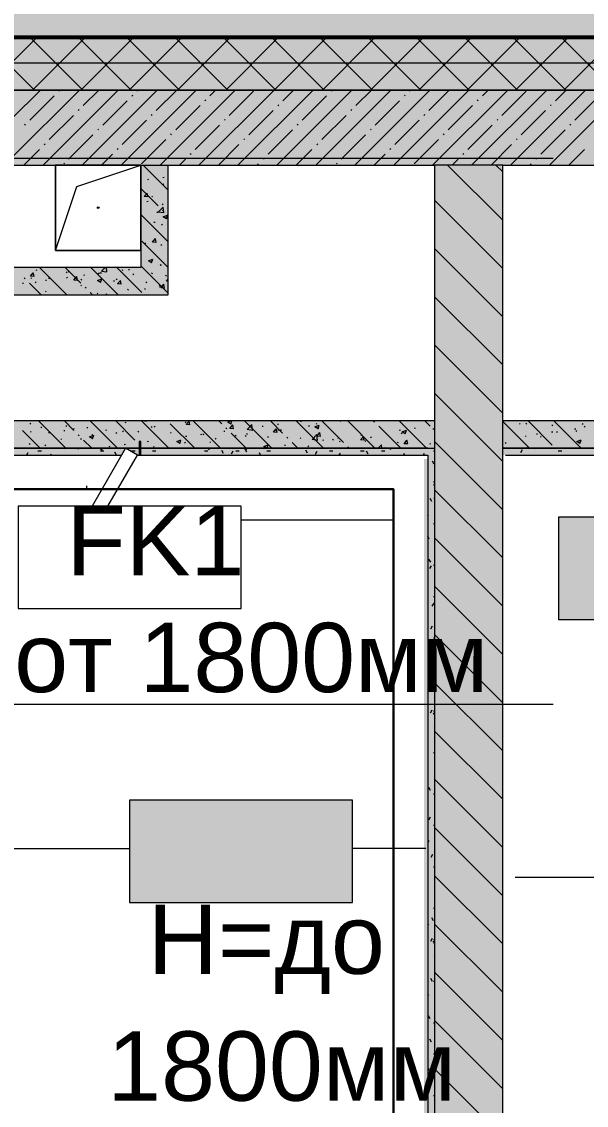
# Model space of a CAD drawing. Header units: millimetres. Extents: x -3817 to 677485, y -22715 to 103890.
# Drawn here: x 566629 to 568283, y 14101 to 17277 of the extents above; entities that cross this region are included whole.
import ezdxf

# ---------------------------------------------------------------- set-up
doc = ezdxf.new("R2010")
doc.units = ezdxf.units.MM
doc.layers.add('PDF _Геометрия', color=7, linetype='Continuous', true_color=0x1d1d1d)
doc.layers.add('PDF _Сплошная заливка', color=7, linetype='Continuous', true_color=0xffffff)
doc.layers.add('PDF _Текст', color=7, linetype='Continuous')
doc.styles.add('PDF GOST-Common', font='arial.ttf')

msp = doc.modelspace()

# ---------------------------------------------------------------- hatches: boundary and pattern name
at = {"layer": 'PDF _Сплошная заливка', "true_color": 0xd4d4d4, "transparency": 33554559}
msp.add_hatch(color=254, dxfattribs=at).paths.add_polyline_path([(551323.7, 16651.8), (551900.1, 16651.8), (551900.1, 17234.9), (590928.1, 17234.9), (590928.1, 25765.2), (586096.2, 25765.2), (586096.2, 29274.9), (549759, 29274.9), (549759, 16651.8), (550593, 16651.8)])
at = {"layer": 'PDF _Сплошная заливка', "transparency": 33554559}
h = msp.add_hatch(color=256, dxfattribs=at)
h.paths.add_polyline_path([(585778.1, 17076.9), (587578.1, 17076.9), (587578.1, 17226.9), (585778.1, 17226.9)], flags=0)
h.paths.add_polyline_path([(584278.1, 17076.9), (584278.1, 17226.9), (582195.1, 17226.9), (582195.1, 17076.9), (584206.9, 17076.9)], flags=0)
h.paths.add_polyline_path([(585178.1, 17076.9), (585408.1, 17076.9), (585408.1, 17226.9), (585178.1, 17226.9)], flags=0)
h.paths.add_polyline_path([(588858.1, 17076.9), (588858.1, 17226.9), (588478.1, 17226.9), (588478.1, 17076.9), (588591.4, 17076.9)], flags=0)
h.paths.add_polyline_path([(591155.8, 17076.9), (591155.8, 17226.9), (588878.1, 17226.9), (588878.1, 17076.9), (590783.6, 17076.9)], flags=0)
h.paths.add_polyline_path([(581284, 17076.9), (581395.1, 17076.9), (581395.1, 17226.9), (577788.4, 17226.9), (577788.4, 17076.9), (579822.5, 17076.9)], flags=0)
h.paths.add_polyline_path([(576588.4, 17076.9), (576588.4, 17226.9), (571968.1, 17226.9), (571968.1, 17076.9), (574678.1, 17076.9)], flags=0)
h.paths.add_polyline_path([(571053.6, 17076.9), (571168.1, 17076.9), (571168.1, 17226.9), (565028.1, 17226.9), (565028.1, 17076.9), (569592.2, 17076.9)], flags=0)
h.paths.add_polyline_path([(557900.3, 17076.9), (558928.1, 17076.9), (558928.1, 17226.9), (552208.1, 17226.9), (552208.1, 17169.9), (552058.1, 17169.9), (552058.1, 17076.9), (556828.1, 17076.9)], flags=0)
h.paths.add_polyline_path([(560092.6, 17076.9), (560428.1, 17076.9), (560428.1, 17226.9), (559828.1, 17226.9), (559828.1, 17076.9)], flags=0)
h.paths.add_polyline_path([(561328.1, 17076.9), (561928.1, 17076.9), (561928.1, 17226.9), (561328.1, 17226.9)], flags=0)
h = msp.add_hatch(color=256, dxfattribs=at)
h.paths.add_polyline_path([(567838.1, 16856.9), (570278.4, 16856.9), (570278.4, 17076.9), (566598.1, 17076.9), (566598.1, 16856.9), (567399.9, 16856.9)], flags=0)
h.paths.add_polyline_path([(584278.1, 16856.9), (584278.1, 17076.9), (582778.1, 17076.9), (582778.1, 16856.9), (584206.9, 16856.9)], flags=0)
h.paths.add_polyline_path([(571168.1, 16856.9), (571168.1, 17076.9), (570878.4, 17076.9), (570878.4, 16856.9), (571053.6, 16856.9)], flags=0)
h.paths.add_polyline_path([(572378.1, 16856.9), (574078.1, 16856.9), (574078.1, 17076.9), (571968.1, 17076.9), (571968.1, 16856.9), (572158.1, 16856.9)], flags=0)
h.paths.add_polyline_path([(581395.1, 16856.9), (581395.1, 17076.9), (578578.1, 17076.9), (578578.1, 16856.9), (581284, 16856.9)], flags=0)
h.paths.add_polyline_path([(577978.1, 16856.9), (577978.1, 17076.9), (577788.4, 17076.9), (577788.4, 16856.9)], flags=0)
h.paths.add_polyline_path([(576588.4, 16856.9), (576588.4, 17076.9), (574678.1, 17076.9), (574678.1, 16856.9)], flags=0)
for points in [[(567058.1, 16476.9), (567058.1, 16556.9), (566598.1, 16556.9), (566598.1, 16476.9), (566669.2, 16476.9)], [(566099.1, 16026.9), (566578.1, 16026.9), (566578.1, 16046.9), (566583.1, 16046.9), (566583.1, 16026.9), (566973.1, 16026.9), (566973.1, 16046.9), (566978.1, 16046.9), (566978.1, 16026.9), (567838.1, 16026.9), (567838.1, 16106.9), (566099.1, 16106.9)], [(568743.5, 16026.9), (568921.9, 16026.9), (568933.5, 16046.9), (568968.1, 16026.9), (568973.1, 16026.9), (568973.1, 16066.9), (568978.1, 16066.9), (568978.1, 16026.9), (569058.1, 16026.9), (569058.1, 16106.9), (568038.1, 16106.9), (568038.1, 16026.9), (568578.1, 16026.9), (568578.1, 16066.9), (568583.1, 16066.9), (568583.1, 16026.9)], [(567818.1, 12976.9), (567838.1, 12976.9), (567838.1, 16026.9), (567818.1, 16026.9), (567818.1, 12996.9)]]:
    msp.add_hatch(color=256, dxfattribs=at).paths.add_polyline_path(points)
h = msp.add_hatch(color=256, dxfattribs=at)
h.paths.add_polyline_path([(566578.1, 16006.9), (566578.1, 16026.9), (566099.1, 16026.9), (566099.1, 16006.9), (566119.1, 16006.9)], flags=0)
h.paths.add_polyline_path([(566921.9, 16006.9), (566933.5, 16026.9), (566583.1, 16026.9), (566583.1, 16006.9), (566743.5, 16006.9)], flags=0)
h.paths.add_polyline_path([(566968.1, 16006.9), (566973.1, 16006.9), (566973.1, 16026.9), (566933.5, 16026.9), (566951.1, 16016.7)], flags=0)
h.paths.add_polyline_path([(567818.1, 16006.9), (567818.1, 16026.9), (566978.1, 16026.9), (566978.1, 16006.9)], flags=0)
h = msp.add_hatch(color=256, dxfattribs=at)
h.paths.add_polyline_path([(568038.1, 16006.9), (568910.4, 16006.9), (568921.9, 16026.9), (568038.1, 16026.9)], flags=0)
h.paths.add_polyline_path([(568968.1, 16006.9), (569058.1, 16006.9), (569058.1, 16026.9), (568967.1, 16025.1), (568956.6, 16006.9)], flags=0)

# ---------------------------------------------------------------- linework, layer by layer
at = {"layer": 'PDF _Геометрия', "color": 8, "lineweight": 9, "true_color": 0x808080}
msp.add_lwpolyline([(590928.1, 17234.9), (590928.1, 25765.2), (586096.2, 25765.2), (586096.2, 29274.9), (549759, 29274.9), (549759, 16651.8), (551900.1, 16651.8), (551900.1, 17234.9)], close=True, dxfattribs=at)
at = {"layer": 'PDF _Геометрия', "color": 9, "lineweight": 9, "true_color": 0xc0c0c0}
for points in [[(565109.4, 16855.9), (565109.4, 16396.8), (565129.4, 16396.8), (565329.4, 16396.8), (565329.4, 16876.9), (565878.1, 16876.9), (565878.1, 17076.9), (571168.1, 17076.9), (571168.1, 17234.9), (565028.1, 17234.9), (565028.1, 17076.9), (565028.1, 16876.9), (565008.6, 16876.9)], [(566598.1, 16476.9), (567058.1, 16476.9), (567058.1, 16556.9), (567058.1, 16856.9), (567838.1, 16856.9), (567838.1, 16106.9), (566099.1, 16106.9), (566099.1, 16356.9)], [(566598.1, 16856.9), (566978.1, 16856.9), (566978.1, 16556.9), (566598.1, 16556.9)], [(566961.1, 16856.9), (566761.1, 16856.9)], [(568578.1, 16106.9), (568978.1, 16106.9), (568038.1, 16106.9), (568038.1, 16856.9), (568978.1, 16856.9), (568978.1, 16106.9)], [(566579.1, 12984.9), (566579.1, 12996.9), (566398.1, 12996.9), (566398.1, 13276.9), (566398.1, 13296.9), (566119.1, 13296.9), (566119.1, 16006.9), (566921.9, 16006.9)], [(566968.1, 16006.9), (567818.1, 16006.9), (567818.1, 12996.9), (567529.1, 12996.9), (567529.1, 12984.9)], [(568046.1, 16006.9), (568910.4, 16006.9)]]:
    msp.add_lwpolyline(points, dxfattribs=at)
at = {"layer": 'PDF _Геометрия', "color": 7, "lineweight": 9}
for points in [[(571168.1, 17229.9), (565028.1, 17229.9)], [(571168.1, 17226.9), (565028.1, 17226.9)], [(571168.1, 17155.9), (565028.1, 17155.9)], [(571168.1, 17076.9), (570878.4, 17076.9), (570278.4, 17076.9), (566478.1, 17076.9)], [(566728.1, 16606.9), (566790.6, 16794.4), (566978.1, 16856.9), (567058.1, 16856.9)], [(566978.1, 16606.9), (566728.1, 16606.9), (566728.1, 16856.9)], [(568038.1, 16856.9), (567838.1, 16856.9)], [(567838.1, 16106.9), (567838.1, 16026.9), (567838.1, 12976.9), (567818.1, 12976.9), (567559.1, 12976.9), (567818.1, 12976.9)], [(568038.1, 12976.9), (568038.1, 16006.9), (568038.1, 16026.9), (568038.1, 16106.9)], [(567818.1, 16026.9), (566978.1, 16026.9), (567818.1, 16026.9), (567838.1, 16026.9), (567838.1, 12976.9)], [(566819.1, 15916.9), (566819.1, 15906.9)], [(567272.2, 15816.9), (567718.1, 15816.9)], [(566124.6, 14853.9), (566944.4, 14853.9)], [(567812.6, 14853.9), (567597.6, 14853.9)], [(568073.9, 14770.3), (568586, 14770.3)]]:
    msp.add_lwpolyline(points, dxfattribs=at)
at = {"layer": 'PDF _Геометрия', "lineweight": 9}
for points in [[(566666.6, 17076.9), (566516.6, 17226.9)], [(566519.6, 17076.9), (566669.6, 17226.9)], [(566808, 17076.9), (566658, 17226.9)], [(566661, 17076.9), (566811, 17226.9)], [(566949.4, 17076.9), (566799.4, 17226.9)], [(566802.4, 17076.9), (566952.4, 17226.9)], [(567090.9, 17076.9), (566940.9, 17226.9)], [(566943.9, 17076.9), (567093.9, 17226.9)], [(567232.3, 17076.9), (567082.3, 17226.9)], [(567085.3, 17076.9), (567235.3, 17226.9)], [(567148.1, 16856.9), (567368.1, 17076.9), (567518.1, 17226.9)], [(567373.7, 17076.9), (567223.7, 17226.9)], [(567226.7, 17076.9), (567376.7, 17226.9)], [(567515.1, 17076.9), (567365.1, 17226.9)], [(567656.5, 17076.9), (567506.5, 17226.9)], [(567509.5, 17076.9), (567659.5, 17226.9)], [(567798, 17076.9), (567648, 17226.9)], [(567651, 17076.9), (567801, 17226.9)], [(567939.4, 17076.9), (567789.4, 17226.9)], [(567792.4, 17076.9), (567942.4, 17226.9)], [(568080.8, 17076.9), (567930.8, 17226.9)], [(567933.8, 17076.9), (568083.8, 17226.9)], [(568222.2, 17076.9), (568072.2, 17226.9)], [(568075.2, 17076.9), (568225.2, 17226.9)], [(568363.7, 17076.9), (568213.7, 17226.9)], [(568216.6, 17076.9), (568366.6, 17226.9)], [(565879.1, 16272.1), (565963.8, 16356.9), (566598.1, 16991.2), (566683.8, 17076.9)], [(565879.1, 16158.1), (566077.9, 16356.9), (566598.1, 16877.1), (566797.9, 17076.9)], [(566652.4, 16988.4), (566723.7, 17059.7)], [(566691.9, 16856.9), (566911.9, 17076.9)], [(566737.9, 17073.9), (566740.3, 17076.3)], [(566806, 16856.9), (567026, 17076.9)], [(566809.2, 17031.2), (566854.9, 17076.9)], [(566920, 16856.9), (567140, 17076.9)], [(566951.7, 17059.7), (566954.1, 17062)], [(566966, 17073.9), (566968.9, 17076.9)], [(567023, 17016.9), (567083, 17076.9)], [(567034.1, 16856.9), (567254.1, 17076.9)], [(567179.8, 17059.7), (567197, 17076.9)], [(567236.9, 17002.6), (567308.2, 17073.9)], [(567262.2, 16856.9), (567482.2, 17076.9)], [(567376.2, 16856.9), (567596.2, 17076.9)], [(567393.7, 17045.4), (567425.1, 17076.9)], [(567450.7, 16988.4), (567522, 17059.7)], [(567490.3, 16856.9), (567710.3, 17076.9)], [(567536.3, 17073.9), (567538.6, 17076.3)], [(567604.3, 16856.9), (567824.3, 17076.9)], [(567607.5, 17031.2), (567653.2, 17076.9)], [(567718.4, 16856.9), (567938.4, 17076.9)], [(567750.1, 17059.7), (567752.5, 17062)], [(567764.4, 17073.9), (567767.3, 17076.9)], [(567821.4, 17016.9), (567881.3, 17076.9)], [(567832.4, 16856.9), (568052.4, 17076.9)], [(567946.5, 16856.9), (568166.5, 17076.9)], [(567978.2, 17059.7), (567995.4, 17076.9)], [(568035.2, 17002.6), (568106.5, 17073.9)], [(568060.5, 16856.9), (568280.5, 17076.9)], [(568174.6, 16856.9), (568394.6, 17076.9)], [(568192, 17045.4), (568223.5, 17076.9)], [(568249.1, 16988.4), (568320.3, 17059.7)], [(566866.2, 16974.1), (566937.5, 17045.4)], [(567080.1, 16959.9), (567151.3, 17031.2)], [(567165.6, 17045.4), (567168, 17047.8)], [(567379.4, 17031.2), (567381.8, 17033.5)], [(567664.6, 16974.1), (567735.8, 17045.4)], [(567878.4, 16959.9), (567949.7, 17031.2)], [(567963.9, 17045.4), (567966.3, 17047.8)], [(568177.8, 17031.2), (568180.1, 17033.5)], [(566709.4, 16931.4), (566780.7, 17002.6)], [(566794.9, 17016.9), (566797.3, 17019.3)], [(567008.8, 17002.6), (567011.1, 17005)], [(567293.9, 16945.6), (567365.2, 17016.9)], [(567507.7, 16931.4), (567579, 17002.6)], [(567593.3, 17016.9), (567595.6, 17019.3)], [(567807.1, 17002.6), (567809.5, 17005)], [(568092.2, 16945.6), (568163.5, 17016.9)], [(566638.1, 16974.1), (566640.5, 16976.5)], [(566852, 16959.9), (566854.3, 16962.2)], [(566923.2, 16917.1), (566994.5, 16988.4)], [(567137.1, 16902.8), (567208.4, 16974.1)], [(567222.6, 16988.4), (567225, 16990.8)], [(567436.5, 16974.1), (567438.8, 16976.5)], [(567650.3, 16959.9), (567652.7, 16962.2)], [(567721.6, 16917.1), (567792.9, 16988.4)], [(567935.4, 16902.8), (568006.7, 16974.1)], [(568021, 16988.4), (568023.3, 16990.8)], [(568234.8, 16974.1), (568237.2, 16976.5)], [(566766.4, 16874.3), (566837.7, 16945.6)], [(566980.3, 16860.1), (567051.5, 16931.4)], [(567065.8, 16945.6), (567068.2, 16948)], [(567279.6, 16931.4), (567282, 16933.7)], [(567350.9, 16888.6), (567422.2, 16959.9)], [(567564.8, 16874.3), (567636, 16945.6)], [(567778.6, 16860.1), (567849.9, 16931.4)], [(567864.1, 16945.6), (567866.5, 16948)], [(568078, 16931.4), (568080.4, 16933.7)], [(568149.3, 16888.6), (568220.5, 16959.9)], [(566634.9, 16856.9), (566680.9, 16902.8)], [(566695.1, 16917.1), (566697.5, 16919.5)], [(566909, 16902.8), (566911.4, 16905.2)], [(567205.1, 16856.9), (567265.4, 16917.1)], [(567433.2, 16856.9), (567479.2, 16902.8)], [(567493.5, 16917.1), (567495.9, 16919.5)], [(567707.3, 16902.8), (567709.7, 16905.2)], [(568003.5, 16856.9), (568063.7, 16917.1)], [(568231.6, 16856.9), (568277.6, 16902.8)], [(566863, 16856.9), (566894.7, 16888.6)], [(567091.1, 16856.9), (567108.6, 16874.3)], [(567122.8, 16888.6), (567125.2, 16891)], [(567336.7, 16874.3), (567339, 16876.7)], [(567661.3, 16856.9), (567693.1, 16888.6)], [(567889.4, 16856.9), (567906.9, 16874.3)], [(567921.2, 16888.6), (567923.5, 16891)], [(568135, 16874.3), (568137.4, 16876.7)], [(566752.2, 16860.1), (566754.5, 16862.4)], [(567319.2, 16856.9), (567322.4, 16860.1)], [(567550.5, 16860.1), (567552.9, 16862.4)], [(568038.1, 16695.3), (567876.5, 16856.9)], [(568038.1, 16836.7), (568018, 16856.9)], [(568117.5, 16856.9), (568120.8, 16860.1)], [(568038.1, 16553.9), (567838.1, 16753.9)], [(568038.1, 16412.4), (567838.1, 16612.4)], [(568038.1, 16271), (567838.1, 16471)], [(568038.1, 16129.6), (567838.1, 16329.6)], [(568038.1, 15988.2), (567838.1, 16188.2)], [(568038.1, 15846.8), (567838.1, 16046.8)], [(568038.1, 15705.3), (567838.1, 15905.3)], [(568038.1, 15563.9), (567838.1, 15763.9)], [(568038.1, 15422.5), (567838.1, 15622.5)], [(568038.1, 15281.1), (567838.1, 15481.1)], [(568038.1, 15139.7), (567838.1, 15339.7)], [(568038.1, 14998.2), (567838.1, 15198.2)], [(568038.1, 14856.8), (567838.1, 15056.8)], [(568038.1, 14715.4), (567838.1, 14915.4)], [(568038.1, 14574), (567838.1, 14774)], [(568038.1, 14432.6), (567838.1, 14632.5)], [(568038.1, 14291.1), (567838.1, 14491.1)], [(568038.1, 14149.7), (567838.1, 14349.7)], [(568038.1, 14008.3), (567838.1, 14208.3)]]:
    msp.add_lwpolyline(points, dxfattribs=at)
at = {"layer": 'PDF _Геометрия', "color": 253, "lineweight": 9, "true_color": 0xaaaaaa}
for points in [[(566597.8, 16876.9), (568185.3, 16876.9)], [(566597.8, 15276.9), (568185.3, 15276.9)]]:
    msp.add_lwpolyline(points, dxfattribs=at)
at = {"layer": 'PDF _Геометрия', "color": 7, "lineweight": 9}
for points in [[(566978.1, 16856.9), (566978.1, 16606.9), (566728.1, 16606.9), (566728.1, 16856.9)], [(566978.1, 16856.9), (566728.1, 16856.9), (566728.1, 16606.9), (566978.1, 16606.9)], [(566583.1, 16026.9), (566973.1, 16026.9)], [(567272.2, 15856.9), (566619.1, 15856.9), (566619.1, 15556.9), (567272.2, 15556.9)], [(568854, 15825.2), (568200.9, 15825.2), (568200.9, 15525.2), (568854, 15525.2)], [(567597.6, 14995.8), (566944.4, 14995.8), (566944.4, 14695.8), (567597.6, 14695.8)]]:
    msp.add_lwpolyline(points, close=True, dxfattribs=at)
at = {"layer": 'PDF _Геометрия', "color": 252, "lineweight": 9, "true_color": 0x878787}
for points in [[(567058.1, 16783.3), (566984.6, 16856.9)], [(566998, 16814.9), (567001.3, 16815.3)], [(567042.5, 16820.7), (567045.8, 16821.2)], [(567042.8, 16799.9), (567045.5, 16802)], [(567028.6, 16737.4), (566978.1, 16787.9)], [(566998.4, 16763.9), (566987.7, 16764.8), (566996.3, 16775)], [(566998.4, 16763.9), (566996.3, 16775)], [(566995.7, 16750.6), (566999.1, 16751)], [(567009.9, 16766.1), (567012.3, 16763.8)], [(567040.7, 16740.7), (567043.3, 16742.8)], [(567058.1, 16632.4), (566978.1, 16712.4)], [(567025, 16719.4), (567027.9, 16717.6)], [(567044.9, 16716.7), (567029.1, 16719.2), (567043, 16733.6)], [(567043.7, 16722.3), (567041.2, 16724.8)], [(567044.9, 16716.7), (567043, 16733.6)], [(567052.7, 16699.3), (567043.8, 16705.3), (567056.3, 16710.1)], [(567052.7, 16699.3), (567056.3, 16710.1)], [(567058.1, 16707.9), (567056.3, 16709.7)], [(567016.3, 16689.3), (567019.6, 16689.8)], [(567038.5, 16681.6), (567041.2, 16683.6)], [(567056.3, 16558.9), (566980.9, 16634.3)], [(566989.7, 16629), (566992.5, 16627.2)], [(567023, 16630.2), (567012.4, 16631.1), (567021, 16641.3)], [(567023.1, 16630.1), (567021, 16641.3)], [(567036.4, 16622.4), (567039, 16624.4)], [(567009.4, 16570.4), (567000.6, 16576.4), (567013, 16581.1)], [(567009.4, 16570.4), (567013, 16581.1)], [(566670.3, 16550.2), (566673.1, 16548.4)], [(566761.1, 16476.9), (566681.1, 16556.9)], [(566802.3, 16511.1), (566756.6, 16556.9)], [(566912, 16476.9), (566832, 16556.9)], [(566862.9, 16546), (566873.4, 16556.9)], [(566878.8, 16543.5), (566877.2, 16556.9)], [(566980.9, 16483.4), (566907.4, 16556.9)], [(566922.8, 16549.1), (566926.1, 16549.5)], [(566941.8, 16549.9), (566944.5, 16551.9)], [(567058.1, 16481.6), (566982.8, 16556.9), (566978.1, 16561.6)], [(567034.2, 16563.2), (567036.9, 16565.2)], [(567035, 16563.9), (567038.4, 16564.3)], [(566638.9, 16523.7), (566636.4, 16526.2)], [(566665.1, 16529.9), (566654.5, 16530.8), (566663.1, 16541)], [(566655.7, 16526.6), (566658.1, 16524.3)], [(566665.1, 16529.9), (566663.1, 16541)], [(566698.6, 16519.6), (566701.9, 16520)], [(566707.8, 16526.3), (566710.6, 16524.5)], [(566759.4, 16544.4), (566761.8, 16542.1)], [(566760.7, 16526), (566763.4, 16528)], [(566765.2, 16546.2), (566768, 16544.4)], [(566792.7, 16518.7), (566782, 16519.7), (566790.6, 16529.9)], [(566792.7, 16518.7), (566790.6, 16529.9)], [(566802.7, 16522.3), (566805.5, 16520.5)], [(566810.9, 16534.4), (566814.2, 16534.8)], [(566860, 16513), (566851.2, 16519), (566863.6, 16523.8)], [(566852, 16538.5), (566854.7, 16540.5)], [(566855.4, 16540.2), (566858.7, 16540.7)], [(566860, 16513), (566863.6, 16523.8)], [(566860.1, 16542.2), (566863, 16540.4)], [(566862.9, 16546), (566878.7, 16543.5)], [(566897.6, 16518.3), (566900.5, 16516.5)], [(566905.7, 16523.1), (566908.1, 16520.9)], [(566920.2, 16507.6), (566909.6, 16508.5), (566918.1, 16518.7)], [(566920.2, 16507.6), (566918.1, 16518.7)], [(566955, 16538.2), (566957.9, 16536.4)], [(567009.3, 16540.9), (567011.8, 16538.7)], [(567050, 16534.2), (567052.8, 16532.4)], [(567058.1, 16515.7), (567052.7, 16516.6), (567058.1, 16522.2)], [(566631.3, 16510.7), (566634.6, 16511.1)], [(566685.7, 16476.9), (566651.5, 16511.1)], [(566668.4, 16512.6), (566671.1, 16514.7)], [(566698.3, 16487.5), (566700.7, 16485.3)], [(566802, 16505.3), (566804.4, 16503.1)], [(566817.4, 16496), (566814.9, 16498.5)], [(566939.7, 16490.7), (566942.3, 16492.7)], [(566988.3, 16493.7), (566991.6, 16494.2)], [(566992.5, 16514.3), (566995.4, 16512.5)], [(567032, 16504), (567034.7, 16506)], [(567032.8, 16499.6), (567036.1, 16500)], [(567047.7, 16496.4), (567037.1, 16497.3), (567045.7, 16507.6)], [(567047.7, 16496.4), (567045.7, 16507.5)], [(566836.6, 16476.9), (566830, 16483.4)], [(566849.9, 16479.3), (566852.5, 16481.3)], [(566876, 16479), (566879.3, 16479.4)], [(566758.5, 16026.9), (566678.5, 16106.9)], [(566782.2, 16078.6), (566754, 16106.9)], [(566909.3, 16026.9), (566829.3, 16106.9)], [(566960.8, 16050.9), (566904.8, 16106.9)], [(566931.8, 16102.5), (566935.1, 16102.9)], [(567060.2, 16026.9), (566980.2, 16106.9)], [(566988.4, 16106.9), (566994.2, 16106.4)], [(566994.2, 16106.3), (566994.1, 16106.9)], [(567108.2, 16102.2), (567110.8, 16104.2)], [(567121.7, 16095.2), (567111.1, 16096.1), (567119.7, 16106.3)], [(567113.7, 16106.9), (567114.5, 16106.2)], [(567121.7, 16095.2), (567119.7, 16106.3)], [(567211.1, 16026.9), (567131.1, 16106.9)], [(567214.7, 16098.7), (567206.6, 16106.9)], [(567241.3, 16097.8), (567232.4, 16103.7), (567240.6, 16106.9)], [(567241.3, 16097.8), (567244.3, 16106.9)], [(567362, 16026.9), (567282, 16106.9)], [(567393.2, 16071.1), (567357.4, 16106.9)], [(567512.8, 16026.9), (567432.8, 16106.9)], [(567445.1, 16106.1), (567448.4, 16106.5)], [(567571.8, 16043.4), (567508.3, 16106.9)], [(567561.6, 16105), (567564.1, 16106.9)], [(567663.7, 16026.9), (567583.7, 16106.9)], [(567662.3, 16103.7), (567659.8, 16106.3)], [(567814.6, 16026.9), (567734.6, 16106.9)], [(567825.7, 16091.2), (567810, 16106.9)], [(568116.3, 16026.9), (568038.1, 16105)], [(568182.8, 16035.8), (568111.8, 16106.9)], [(568267.2, 16026.9), (568187.2, 16106.9)], [(566683.1, 16026.9), (566631.4, 16078.6)], [(566653.3, 16098.3), (566655.9, 16100.3)], [(566654.6, 16076.3), (566657.1, 16074)], [(566684.8, 16089.3), (566687.6, 16087.5)], [(566707.6, 16073), (566711, 16073.4)], [(566752.1, 16078.8), (566755.5, 16079.3)], [(566758.3, 16094.1), (566760.8, 16091.8)], [(566779.7, 16085.3), (566782.5, 16083.5)], [(566819.5, 16087.7), (566822.8, 16088.1)], [(566874.6, 16081.3), (566877.4, 16079.5)], [(566904.6, 16072.9), (566907.1, 16070.6)], [(566924.5, 16076.3), (566927.2, 16078.4)], [(566969.5, 16077.3), (566972.3, 16075.5)], [(567008.3, 16090.7), (567010.8, 16088.4)], [(567016.9, 16089.7), (567019.6, 16091.7)], [(567135.7, 16026.9), (567063.8, 16098.7)], [(567064.4, 16073.3), (567067.2, 16071.5)], [(567221, 16076.6), (567224.3, 16077)], [(567229.8, 16083.6), (567227.3, 16086.1)], [(567249.3, 16084), (567238.6, 16085), (567247.2, 16095.2)], [(567286.6, 16026.9), (567242.4, 16071.1)], [(567249.3, 16084), (567247.2, 16095.2)], [(567305.4, 16079.4), (567289.6, 16081.9), (567303.4, 16096.3)], [(567305.4, 16079.4), (567303.4, 16096.3)], [(567333.3, 16091.4), (567336.6, 16091.8)], [(567376.8, 16072.9), (567366.2, 16073.8), (567374.7, 16084)], [(567376.8, 16072.9), (567374.7, 16084)], [(567377.8, 16097.2), (567381.1, 16097.7)], [(567379.5, 16080.2), (567382.1, 16082.3)], [(567387.3, 16081.8), (567389.7, 16079.6)], [(567469.3, 16091.6), (567471.9, 16093.7)], [(567496.8, 16083.5), (567488, 16089.5), (567500.4, 16094.3)], [(567491, 16099.6), (567493.4, 16097.4)], [(567504.3, 16061.7), (567493.7, 16062.7), (567502.3, 16072.9)], [(567496.8, 16083.5), (567500.4, 16094.3)], [(567504.3, 16061.7), (567502.3, 16072.9)], [(567739.2, 16026.9), (567674.9, 16091.2)], [(567734.8, 16080.3), (567738.1, 16080.7)], [(567740.6, 16069.7), (567743.2, 16071.7)], [(567752.3, 16069.3), (567743.5, 16075.3), (567755.9, 16080)], [(567752.3, 16069.3), (567755.9, 16080)], [(567779.3, 16086.1), (567782.6, 16086.6)], [(567832.9, 16083), (567835.6, 16085)], [(568086.4, 16099.7), (568089.2, 16097.9)], [(568105.8, 16100.3), (568108.2, 16098.1)], [(568180.8, 16075), (568184.1, 16075.5)], [(568181.3, 16095.7), (568184.2, 16093.9)], [(568195.5, 16073.6), (568198.1, 16075.6)], [(568248.1, 16083.9), (568251.5, 16084.3)], [(568252.1, 16079.1), (568254.5, 16076.8)], [(568273.3, 16096.2), (568270.8, 16098.7)], [(568276.2, 16091.7), (568279.1, 16089.9)], [(566651.1, 16039.1), (566653.8, 16041.2)], [(566743.5, 16052.4), (566746.1, 16054.5)], [(566797.3, 16063.5), (566794.8, 16066)], [(566800.9, 16055.1), (566803.4, 16052.8)], [(566834, 16026.9), (566809.9, 16050.9)], [(566836.4, 16054.7), (566827.5, 16060.6), (566840, 16065.4)], [(566834.7, 16065), (566837.4, 16067)], [(566836.4, 16054.7), (566840, 16065.4)], [(566996.8, 16047.1), (567000.2, 16047.5)], [(567091.9, 16040.4), (567083, 16046.4), (567095.5, 16051.2)], [(567091.9, 16040.4), (567095.5, 16051.2)], [(567106, 16043), (567108.7, 16045)], [(567109.1, 16061.9), (567112.5, 16062.3)], [(567153.6, 16067.7), (567157, 16068.2)], [(567159.3, 16069.3), (567162.2, 16067.5)], [(567179.9, 16046.2), (567182.4, 16044)], [(567195.8, 16054.4), (567198.5, 16056.4)], [(567254.2, 16065.3), (567257.1, 16063.5)], [(567283.6, 16064), (567286, 16061.8)], [(567288.2, 16067.7), (567290.8, 16069.8)], [(567349.2, 16061.3), (567352, 16059.5)], [(567408.3, 16056), (567405.8, 16058.5)], [(567437.4, 16026.9), (567420.9, 16043.4)], [(567444.1, 16057.2), (567446.9, 16055.4)], [(567495.2, 16050), (567479.3, 16052.4), (567493.2, 16066.9)], [(567495.2, 16050), (567493.2, 16066.9)], [(567510.6, 16050.8), (567514, 16051.2)], [(567539, 16053.2), (567541.8, 16051.4)], [(567555.2, 16056.6), (567558.5, 16057.1)], [(567559.5, 16045.8), (567562.1, 16047.8)], [(567631.8, 16050.6), (567621.2, 16051.5), (567629.8, 16061.7)], [(567622.5, 16065.5), (567625.8, 16065.9)], [(567631.9, 16050.6), (567629.8, 16061.7)], [(567633.9, 16049.2), (567636.7, 16047.4)], [(567650.7, 16058.3), (567653.4, 16060.3)], [(567728.8, 16045.2), (567731.6, 16043.4)], [(567759.4, 16039.4), (567748.7, 16040.3), (567757.3, 16050.6)], [(567759.4, 16039.4), (567757.3, 16050.5)], [(567794.7, 16046.9), (567797.2, 16044.7)], [(567823.7, 16041.2), (567826.6, 16039.4)], [(568044.7, 16043.5), (568047.1, 16041.2)], [(568104.2, 16061), (568106.8, 16063.1)], [(568136.3, 16069.2), (568139.6, 16069.6)], [(568148.4, 16061.3), (568150.8, 16059)], [(568263.4, 16040.8), (568254.5, 16046.8), (568267, 16051.6)], [(568263.4, 16040.8), (568267, 16051.5)], [(566697.2, 16037.3), (566699.7, 16035)], [(566885, 16032.4), (566888.3, 16032.8)], [(566929.5, 16038.2), (566932.8, 16038.7)], [(567014.7, 16030.5), (567017.4, 16032.5)], [(567076.2, 16028.4), (567077.9, 16026.9)], [(567331, 16027.1), (567334.3, 16027.5)], [(567346.4, 16026.9), (567338.6, 16032.2), (567351, 16036.9)], [(567347.7, 16026.9), (567351, 16036.9)], [(567398.3, 16036), (567401.7, 16036.4)], [(567467.1, 16032.4), (567469.8, 16034.5)], [(567586.9, 16028.3), (567584.3, 16030.8)], [(567672.8, 16026.9), (567682.9, 16037.4)], [(567684.2, 16026.9), (567683, 16037.4)], [(567691, 16029.1), (567693.5, 16026.9)], [(568040.9, 16026.9), (568038.1, 16029.7)], [(568108.5, 16029.2), (568111.3, 16027.4)]]:
    msp.add_lwpolyline(points, dxfattribs=at)
at = {"layer": 'PDF _Геометрия', "color": 253, "lineweight": 13, "true_color": 0xaaaaaa}
msp.add_lwpolyline([(566973.1, 16046.9), (566973.1, 16006.9), (566978.1, 16006.9), (566978.1, 16046.9)], close=True, dxfattribs=at)
at = {"layer": 'PDF _Геометрия', "color": 253, "lineweight": 9, "true_color": 0x9b9b9b}
for points in [[(566646.7, 16013.2), (566643, 16006.9)], [(566676.6, 16019.6), (566686.7, 16019.6)], [(566714.7, 16009.2), (566713.4, 16006.9)], [(566755.4, 16024.5), (566754.1, 16026.9)], [(566795.3, 16026.9), (566793, 16022.8)], [(566859.5, 16019.6), (566869.5, 16019.6)], [(566865.1, 16017.4), (566860.1, 16026.2)], [(566865.7, 16026.9), (566861, 16018.7)], [(566906.4, 16006.9), (566901.7, 16015)], [(566950.9, 16019.6), (566961, 16019.6)], [(567001.2, 16025.6), (567000.4, 16026.9)], [(567011.9, 16019.6), (567021.9, 16019.6)], [(567164.3, 16019.6), (567174.3, 16019.6)], [(567178.9, 16022.6), (567176.4, 16026.9)], [(567220.5, 16011.5), (567215.5, 16020.2)], [(567247.8, 16018.1), (567242.8, 16009.4)], [(567255.7, 16019.6), (567265.8, 16019.6)], [(567288.5, 16015.6), (567283.5, 16024.3)], [(567288.1, 16026.9), (567284.4, 16020.6)], [(567328.7, 16006.9), (567325.1, 16013.1)], [(567347.2, 16019.6), (567357.2, 16019.6)], [(567466.2, 16012.6), (567461.2, 16021.3)], [(567493.6, 16017), (567488.5, 16008.3)], [(567530, 16019.6), (567540.1, 16019.6)], [(567561.6, 16012.9), (567558.1, 16006.9)], [(567621.5, 16019.6), (567631.5, 16019.6)], [(567643.9, 16009.6), (567638.9, 16018.3)], [(567640, 16026.9), (567639.8, 16026.6)], [(567682.4, 16019.6), (567692.5, 16019.6)], [(567710.4, 16026.9), (567707.9, 16022.5)], [(567751.1, 16006.9), (567748.6, 16011.2)], [(567807.3, 16011.9), (567804.4, 16006.9)], [(567834.8, 16019.6), (567838.1, 16019.6)], [(568094.7, 16021.9), (568089.7, 16013.2)], [(568132.7, 16026.9), (568131.3, 16024.4)], [(568200.6, 16019.6), (568210.7, 16019.6)], [(567680.7, 16006.9), (567680.5, 16007.1)], [(567836.9, 15980.2), (567831.9, 15988.9)], [(567818.5, 15970.2), (567818.1, 15969.6)], [(567834.8, 15928.1), (567838.1, 15928.1)], [(567838.1, 15917.1), (567835.9, 15920.9)], [(567838.1, 15882.3), (567835.8, 15878.2)], [(567829.8, 15870.5), (567824.8, 15879.2)], [(567818.7, 15828.9), (567818.1, 15829.8)], [(567834.8, 15806.2), (567838.1, 15806.2)], [(567822.7, 15760.8), (567818.1, 15768.9)], [(567826.8, 15692.8), (567821.8, 15701.5)], [(567828.5, 15682.8), (567823.5, 15674.1)], [(567834.8, 15684.3), (567838.1, 15684.3)], [(567835.6, 15573.2), (567830.6, 15564.5)], [(567834.8, 15592.9), (567838.1, 15592.9)], [(567831.5, 15505.1), (567826.5, 15496.4)], [(567834.8, 15470.9), (567838.1, 15470.9)], [(567838.1, 15455.6), (567837.7, 15454.8)], [(567832, 15379), (567827, 15387.8)], [(567834.8, 15349), (567838.1, 15349)], [(567830.4, 15259.4), (567825.4, 15250.7)], [(567834.8, 15257.6), (567838.1, 15257.6)], [(567838.1, 15246.5), (567835.1, 15251.7)], [(567838.1, 15211.7), (567836.6, 15209.1)], [(567834.8, 15135.7), (567838.1, 15135.7)], [(567818.2, 15055.3), (567818.1, 15055.2)], [(567826, 15023.6), (567821, 15032.4)], [(567834.8, 15013.7), (567838.1, 15013.7)], [(567825.3, 14945.6), (567820.2, 14936.9)], [(567834.8, 14922.3), (567838.1, 14922.3)], [(567821.2, 14877.6), (567818.1, 14872.3)], [(567832.3, 14836), (567827.3, 14827.3)], [(567834.8, 14800.4), (567838.1, 14800.4)], [(567834.8, 14678.5), (567838.1, 14678.5)], [(567835.3, 14641.8), (567830.3, 14650.6)], [(567820.1, 14631.9), (567818.1, 14628.5)], [(567831.2, 14590.2), (567826.2, 14581.5)], [(567838.1, 14576), (567834.3, 14582.5)], [(567834.8, 14587), (567838.1, 14587)], [(567838.1, 14541.2), (567837.4, 14539.9)], [(567832.3, 14464.1), (567827.3, 14472.9)], [(567834.8, 14465.1), (567838.1, 14465.1)], [(567821.1, 14422.5), (567818.1, 14427.7)], [(567825.2, 14354.5), (567820.2, 14363.2)], [(567834.8, 14343.2), (567838.1, 14343.2)], [(567829.3, 14286.4), (567824.3, 14295.1)], [(567818.1, 14244.8), (567818.1, 14244.9)], [(567834.8, 14251.7), (567838.1, 14251.7)], [(567822, 14208.4), (567818.1, 14201.7)], [(567834.8, 14129.8), (567838.1, 14129.8)]]:
    msp.add_lwpolyline(points, dxfattribs=at)
at = {"layer": 'PDF _Геометрия', "color": 253, "lineweight": 13, "true_color": 0xaaaaaa}
msp.add_lwpolyline([(566881.5, 15856.9), (566968.1, 16006.9), (566933.5, 16026.9), (566835.3, 15856.9)], dxfattribs=at)
at = {"layer": 'PDF _Геометрия', "color": 9, "lineweight": 9, "true_color": 0xc0c0c0}
msp.add_lwpolyline([(568038.1, 16026.9), (568921.9, 16026.9)], close=True, dxfattribs=at)
at = {"layer": 'PDF _Геометрия', "color": 231, "lineweight": 30, "true_color": 0xff80c0}
msp.add_lwpolyline([(567718.1, 13096.9), (567718.1, 15906.9), (566219.1, 15906.9), (566219.1, 13396.9), (566498.1, 13396.9), (566498.1, 13096.9)], close=True, dxfattribs=at)
at = {"layer": 'PDF _Геометрия', "color": 7, "lineweight": 9}
msp.add_circle((566853.1, 16731.9), 2.5, dxfattribs=at)
at = {"layer": 'PDF _Сплошная заливка', "lineweight": 35, "transparency": 33554559}
for points in [[(566978.1, 16556.9), (567058.1, 16556.9), (566978.1, 16856.9), (567058.1, 16856.9)], [(568038.1, 12976.9), (568038.1, 16856.9), (567838.1, 12976.9), (567838.1, 16856.9)], [(566973.1, 16006.9), (566978.1, 16006.9), (566973.1, 16046.9), (566978.1, 16046.9)]]:
    msp.add_solid(points, dxfattribs=at)
at = {"layer": 'PDF _Сплошная заливка', "color": 100, "lineweight": 35, "true_color": 0x00ff40, "transparency": 33554559}
msp.add_solid([(567818.1, 13007.9), (567818.1, 15995.9), (567807.1, 13007.9), (567807.1, 15995.9)], dxfattribs=at)
at = {"layer": 'PDF _Сплошная заливка', "lineweight": 9, "transparency": 33554559}
for points in [[(568854, 15825.2), (568200.9, 15825.2), (568854, 15525.2), (568200.9, 15525.2)], [(567597.6, 14995.8), (566944.4, 14995.8), (567597.6, 14695.8), (566944.4, 14695.8)]]:
    msp.add_solid(points, dxfattribs=at)

# ---------------------------------------------------------------- texts
at = {"layer": 'PDF _Текст', "color": 250, "true_color": 0x3c3c3c, "char_height": 203.2, "attachment_point": 4, "style": 'PDF GOST-Common'}
for s, insert in [('FK1', (566760.3, 15756.3)), ('Н=от 1800мм', (566236.5, 15412.3)), ('Н=до', (566998.5, 14558.7)), ('1800мм', (566879.5, 14214.8))]:
    msp.add_mtext(s, dxfattribs=dict(at, insert=insert))

doc.saveas('drawing.dxf')
